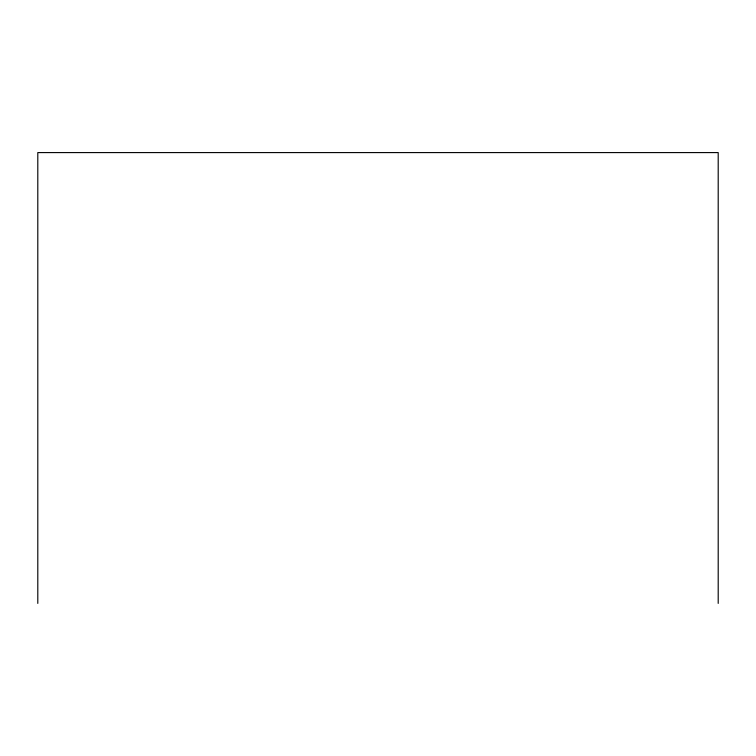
<?xml version="1.0" encoding="UTF-8"?>
<svg xmlns="http://www.w3.org/2000/svg" width="756" height="756" viewBox="0 0 756 756"><rect width="100%" height="100%" fill="white"/><g stroke="black" fill="none" stroke-linecap="round" stroke-linejoin="round"><path stroke-width="1.13" d="M718.2 603.411L718.2 152.589L37.8 152.589L37.8 603.411"/></g></svg>
